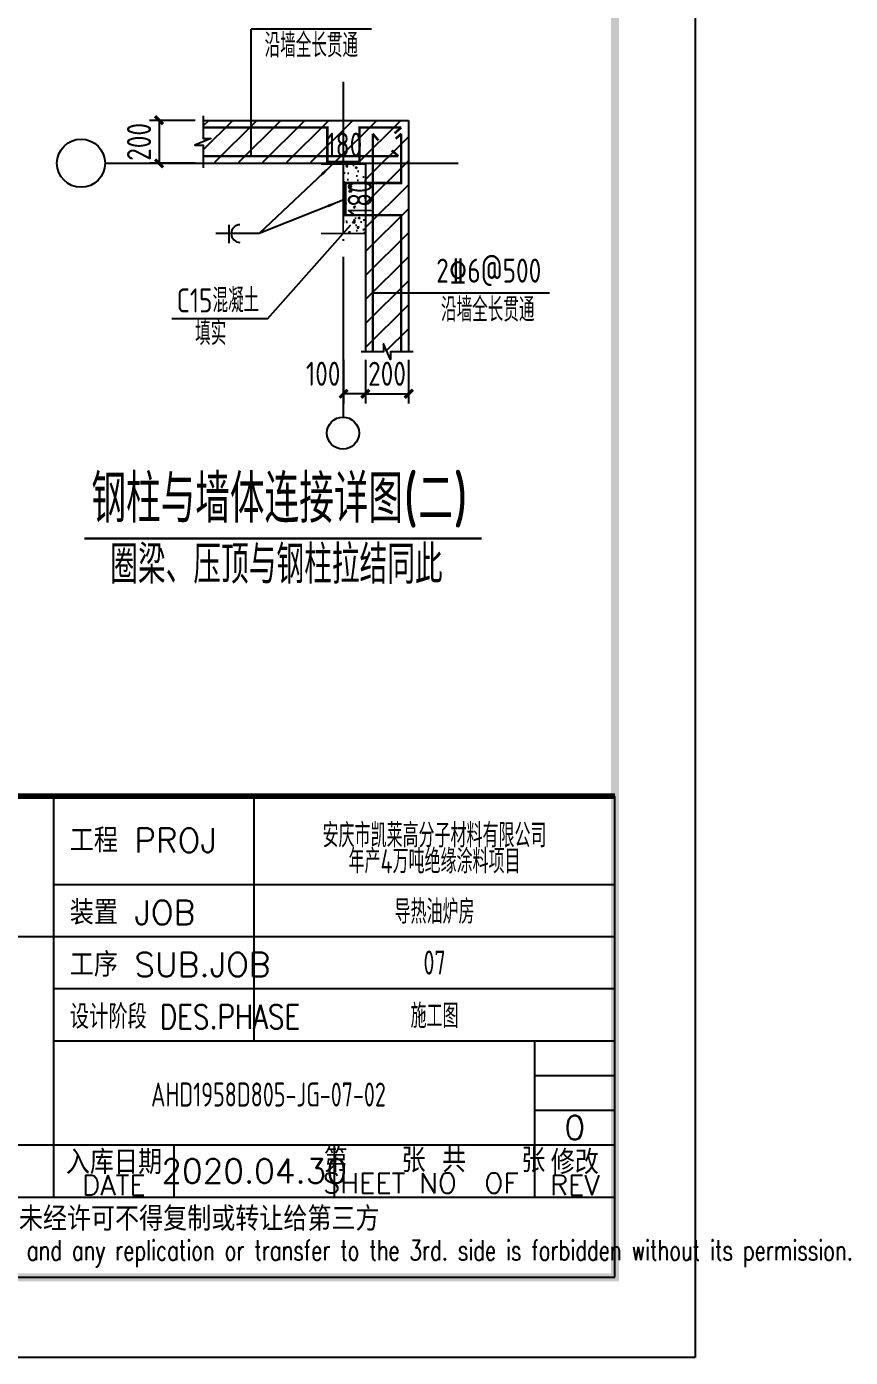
# Model space of a CAD drawing. Header units: millimetres. Extents: x 865974 to 875117, y 40174 to 44891.
# Drawn here: x 867678.6 to 867781.4, y 40173.6 to 40339.6 of the extents above; entities that cross this region are included whole.
import ezdxf
from ezdxf.enums import TextEntityAlignment as Align

# ---------------------------------------------------------------- set-up
doc = ezdxf.new("R2010")
doc.units = ezdxf.units.MM
doc.header["$LTSCALE"] = 1000
doc.header["$MEASUREMENT"] = 0
doc.linetypes.add('DOTE', pattern=[2.42, 2, -0.2, 0.02, -0.2])
for name, color, linetype in [('2', 3, 'Continuous'), ('AXIS', 3, 'Continuous'), ('DIM', 7, 'Continuous'), ('DOTE', 1, 'DOTE'), ('PUB_TEXT', 7, 'Continuous'), ('文字', 7, 'Continuous')]:
    doc.layers.add(name, color=color, linetype=linetype)
doc.styles.add('ECEC_TQ', font='txt_l.shx', dxfattribs={"bigfont": 'hztxt_l.shx'})
doc.styles.add('GBHZ', font='gbenor.shx', dxfattribs={"width": 0.9, "bigfont": 'gbcbig.shx'})
doc.styles.add('TSSD_REIN', font='tssdeng.shx', dxfattribs={"width": 0.7, "bigfont": 'tssdchn.shx'})
doc.dimstyles.new('Y10', dxfattribs={"dimscale": 0, "dimtxt": 3, "dimasz": 0.01, "dimexe": 1.2, "dimexo": 1, "dimgap": 1, "dimtad": 1, "dimdec": 0, "dimlfac": 10, "dimzin": 0, "dimdsep": 46, "dimtxsty": 'GBHZ', "dimblk1": 'DX', "dimblk2": 'DX', "dimsah": 1, "dimcen": 0.09, "dimdle": 1, "dimadec": 0, "dimazin": 0, "dimtfac": 1, "dimtdec": 0, "dimtix": 1, "dimtmove": 2, "dimatfit": 3, "dimldrblk": 'DX', "dimfxl": 0, "dimtolj": 1, "dimtzin": 0, "dimarcsym": 0})

# ---------------------------------------------------------------- blocks, each defined once
blk = doc.blocks.new('DX')
at = {"color": 0, "linetype": 'ByBlock', "const_width": 40}
blk.add_lwpolyline([(-54, -51), (46, 49)], dxfattribs=at)
blk = doc.blocks.new('*D637')
at = {"layer": 'Defpoints', "color": 0, "transparency": 16777216}
for p in [(867700.64, 40327.88), (867695.12, 40322.55), (867700.64, 40322.55)]:
    blk.add_point(p, dxfattribs=at)
at = {"layer": 'DIM', "color": 0, "lineweight": -2, "transparency": 16777216}
for p, q in [((867699.64, 40327.88), (867693.92, 40327.88)), ((867695.12, 40327.89), (867695.12, 40327.9)), ((867695.12, 40327.88), (867695.12, 40322.55)), ((867699.64, 40322.55), (867693.92, 40322.55)), ((867695.12, 40322.54), (867695.12, 40322.53))]:
    blk.add_line(p, q, dxfattribs=at)
at = {"layer": 'DIM', "color": 0, "lineweight": -2, "transparency": 16777216, "xscale": 0.01, "yscale": 0.01, "zscale": 0.01}
for p, rotation in [((867695.12, 40327.88), 270), ((867695.12, 40322.55), 90)]:
    blk.add_blockref('DX', p, dxfattribs=dict(at, rotation=rotation))
at = {"layer": 'DIM', "color": 0, "transparency": 16777216, "insert": (867692.62, 40325.21), "char_height": 3, "attachment_point": 5, "rotation": 90, "style": 'GBHZ'}
blk.add_mtext('\\A1;200', dxfattribs=at)
blk = doc.blocks.new('*D638')
at = {"layer": 'Defpoints', "color": 0, "transparency": 16777216}
for p in [(867720.89, 40299), (867726.23, 40299), (867726.23, 40293.78)]:
    blk.add_point(p, dxfattribs=at)
at = {"layer": 'DIM', "color": 0, "lineweight": -2, "transparency": 16777216}
for p, q in [((867720.89, 40298), (867720.89, 40292.58)), ((867726.23, 40298), (867726.23, 40292.58)), ((867720.88, 40293.78), (867720.87, 40293.78)), ((867720.89, 40293.78), (867726.23, 40293.78)), ((867726.24, 40293.78), (867726.25, 40293.78))]:
    blk.add_line(p, q, dxfattribs=at)
at = {"layer": 'DIM', "color": 0, "lineweight": -2, "transparency": 16777216, "xscale": 0.01, "yscale": 0.01, "zscale": 0.01}
blk.add_blockref('DX', (867720.89, 40293.78), dxfattribs=at)
at = {"layer": 'DIM', "color": 0, "lineweight": -2, "transparency": 16777216, "xscale": 0.01, "yscale": 0.01, "zscale": 0.01, "rotation": 180}
blk.add_blockref('DX', (867726.23, 40293.78), dxfattribs=at)
at = {"layer": 'DIM', "color": 0, "transparency": 16777216, "insert": (867723.56, 40296.28), "char_height": 3, "attachment_point": 5, "style": 'GBHZ'}
blk.add_mtext('\\A1;200', dxfattribs=at)
blk = doc.blocks.new('*D629')
at = {"layer": 'Defpoints', "color": 0, "transparency": 16777216}
for p in [(867718.11, 40299), (867720.89, 40299), (867718.11, 40293.78)]:
    blk.add_point(p, dxfattribs=at)
at = {"layer": 'DIM', "color": 0, "lineweight": -2, "transparency": 16777216}
for p, q in [((867718.11, 40298), (867718.11, 40292.58)), ((867720.89, 40298), (867720.89, 40292.58)), ((867720.88, 40293.78), (867718.12, 40293.78))]:
    blk.add_line(p, q, dxfattribs=at)
at = {"layer": 'DIM', "color": 0, "lineweight": -2, "transparency": 16777216, "xscale": 0.01, "yscale": 0.01, "zscale": 0.01, "rotation": 180}
blk.add_blockref('DX', (867718.11, 40293.78), dxfattribs=at)
at = {"layer": 'DIM', "color": 0, "lineweight": -2, "transparency": 16777216, "xscale": 0.01, "yscale": 0.01, "zscale": 0.01}
blk.add_blockref('DX', (867720.89, 40293.78), dxfattribs=at)
at = {"layer": 'DIM', "color": 0, "transparency": 16777216, "insert": (867715.6, 40296.28), "char_height": 3, "attachment_point": 5, "style": 'GBHZ'}
blk.add_mtext('\\A1;100', dxfattribs=at)

msp = doc.modelspace()

# ---------------------------------------------------------------- hatches: boundary and pattern name
h = msp.add_hatch()
h.set_pattern_fill('ANSI31', color=256, scale=0.666667, style=0)
h.set_pattern_definition([(45, (867382.203, 40344.027), (-1.496709, 1.496709), [])])
h.paths.add_polyline_path([(867718.115, 40327.879), (867700.639, 40327.879), (867700.639, 40325.634), (867701.56, 40325.634), (867699.602, 40324.79), (867700.639, 40324.79), (867700.639, 40322.546), (867716.909, 40322.546), (867717.073, 40322.701), (867718.115, 40322.701)])
h.paths.add_polyline_path([(867720.115, 40326.99), (867724.06, 40326.99), (867724.06, 40327.879), (867718.115, 40327.879), (867718.115, 40322.701), (867720.115, 40322.701)], flags=17)
h.paths.add_polyline_path([(867726.226, 40327.879), (867724.06, 40327.879), (867724.06, 40326.99), (867720.115, 40326.99), (867720.115, 40322.701), (867718.115, 40322.701), (867718.115, 40322.546), (867719.115, 40322.546), (867720.893, 40322.546), (867720.893, 40316.076), (867725.337, 40316.076), (867725.337, 40306.372), (867726.226, 40306.372)])
h.paths.add_polyline_path([(867725.337, 40316.076), (867720.893, 40316.076), (867720.893, 40298.999), (867723.137, 40298.999), (867723.137, 40300.036), (867723.981, 40298.078), (867723.981, 40298.999), (867726.226, 40298.999), (867726.226, 40306.372), (867725.337, 40306.372)])
h.paths.add_polyline_path([(867707.734, 40325.431), (867710.995, 40325.431), (867710.995, 40327.033), (867707.734, 40327.033)], flags=24)
h.paths.add_polyline_path([(867717.008, 40322.909), (867719.439, 40322.909), (867719.439, 40324.511), (867717.008, 40324.511)], flags=9)
h.paths.add_polyline_path([(867725.177, 40321.166), (867725.177, 40323.936), (867723.414, 40323.936), (867723.414, 40321.166)], flags=24)
h.paths.add_polyline_path([(867721.126, 40325.356), (867723.896, 40325.356), (867723.896, 40327.118), (867721.126, 40327.118)], flags=24)
h.paths.add_polyline_path([(867725.101, 40307.696), (867725.101, 40310.957), (867723.5, 40310.957), (867723.5, 40307.696)], flags=24)
h = msp.add_hatch()
h.set_pattern_fill('AR-CONC', color=256, scale=0.013333, style=0)
h.set_pattern_definition([(50, (867382.203, 40344.027), (2.429129, -0.212521), [0.254, -2.794]), (355, (867382.203, 40344.027), (-0.469904, 2.547422), [0.2032, -2.2352]), (100.451, (867382.4055, 40344.0093), (1.959233, 2.334889), [0.215867, -2.374533]), (46.1842, (867382.203, 40344.7043), (3.614387, -0.560564), [0.381, -4.191]), (96.6356, (867382.5043, 40344.6576), (3.16539, 3.299007), [0.3238, -3.5618]), (351.184, (867382.203, 40344.7043), (3.165395, 3.299), [0.3048, -3.3528]), (21, (867382.5417, 40344.535), (2.021532, -1.36354), [0.254, -2.794]), (326, (867382.5417, 40344.535), (0.824027, 2.45584), [0.2032, -2.2352]), (71.4514, (867382.7102, 40344.4214), (2.845553, 1.092305), [0.215867, -2.374533]), (37.5, (867382.2031, 40344.027), (0.0411814, 1.1274005), [0, -2.2081067, 0, -2.2690667, 0, -2.2436667]), (7.5, (867382.2031, 40344.027), (0.890929, 1.335741), [0, -1.2937067, 0, -2.1573067, 0, -0.8551333]), (327.5, (867381.4478, 40344.027), (1.8078746, -0.0763833), [0, -0.8466667, 0, -2.6416, 0, -3.5052]), (317.5, (867381.1092, 40344.027), (1.975056, 0.33902), [0, -1.100667, 0, -1.754293, 0, -2.4892])])
h.paths.add_polyline_path([(867720.893, 40320.076), (867718.382, 40320.076), (867718.382, 40316.076), (867720.893, 40316.076)])
h.paths.add_polyline_path([(867720.893, 40322.434), (867718.115, 40322.434), (867718.115, 40317.97), (867718.382, 40318.076), (867718.382, 40320.076), (867720.893, 40320.076)])
h.paths.add_polyline_path([(867720.893, 40316.076), (867718.382, 40316.076), (867718.382, 40318.076), (867718.115, 40317.97), (867718.115, 40313.768), (867720.893, 40313.768)])
h.paths.add_polyline_path([(867720.066, 40316.932), (867720.066, 40319.363), (867718.464, 40319.363), (867718.464, 40316.932)], flags=24)

# ---------------------------------------------------------------- linework, layer by layer
at = {"color": 0}
msp.add_line((867761.988, 40767.578), (867761.988, 40173.578), dxfattribs=at)
for p, q in [((867706.605, 40323.434), (867706.605, 40339.289)), ((867721.635, 40339.289), (867706.605, 40339.289)), ((867700.639, 40327.879), (867726.226, 40327.879)), ((867726.226, 40327.879), (867726.226, 40298.999)), ((867700.639, 40322.546), (867720.893, 40322.546)), ((867717.056, 40322.685), (867707.6, 40313.768)), ((867718.106, 40322.426), (867718.106, 40315.759)), ((867720.893, 40322.546), (867720.893, 40298.999)), ((867718.382, 40318.076), (867707.6, 40313.768)), ((867707.6, 40313.768), (867702.216, 40313.768)), ((867703.851, 40313.768), (867703.851, 40314.863)), ((867703.851, 40312.581), (867703.851, 40313.768)), ((867708.651, 40303.138), (867719.04, 40314.881)), ((867721.782, 40306.372), (867743.819, 40306.372)), ((867708.651, 40303.138), (867696.722, 40303.138)), ((867681.988, 40193.578), (867681.988, 40243.578)), ((867706.988, 40213.078), (867706.988, 40243.578)), ((867751.988, 40183.578), (867751.988, 40243.578)), ((867681.988, 40232.578), (867751.988, 40232.578)), ((867571.988, 40226.078), (867681.988, 40226.078)), ((867681.988, 40226.078), (867751.988, 40226.078)), ((867681.988, 40219.578), (867751.988, 40219.578)), ((867681.988, 40213.078), (867751.988, 40213.078)), ((867741.988, 40193.578), (867741.988, 40213.078)), ((867741.988, 40208.745), (867751.988, 40208.745)), ((867741.988, 40204.411), (867751.988, 40204.411)), ((867626.988, 40200.078), (867751.988, 40200.078)), ((867696.988, 40193.578), (867696.988, 40200.078)), ((867716.988, 40193.578), (867716.988, 40200.078)), ((867571.988, 40193.578), (867751.988, 40193.578)), ((867571.988, 40183.578), (867751.988, 40183.578)), ((867761.988, 40173.578), (866920.988, 40173.578))]:
    msp.add_line(p, q)
at = {"color": 0, "const_width": 1}
msp.add_lwpolyline([(867751.988, 40183.578), (866945.988, 40183.578), (866945.988, 40757.578), (867751.988, 40757.578)], close=True, dxfattribs=at)
for points in [[(867700.639, 40328.472), (867700.639, 40325.634), (867701.56, 40325.634), (867699.602, 40324.79), (867700.639, 40324.79), (867700.639, 40321.989)], [(867726.819, 40298.999), (867723.981, 40298.999), (867723.981, 40298.078), (867723.137, 40300.036), (867723.137, 40298.999), (867720.336, 40298.999)]]:
    msp.add_lwpolyline(points)
for points, const_width in [([(867715.337, 40322.434), (867720.893, 40322.434)], 0.222), ([(867718.099, 40322.385), (867718.099, 40313.768)], 0.222), ([(867715.337, 40313.768), (867720.893, 40313.768)], 0.222), ([(867751.988, 40243.578), (867571.988, 40243.578)], 0.7)]:
    msp.add_lwpolyline(points, dxfattribs=dict(const_width=const_width))
for points in [[(867717.056, 40322.685, 0, 0.356, 0), (867715.444, 40321.164, 0.356, 0.356, 0)], [(867718.382, 40318.076, 0, 0.356, 0), (867716.212, 40317.21, 0.356, 0.356, 0)]]:
    msp.add_lwpolyline(points, format="xyseb")
for centre, radius in [((867685.384, 40322.546), 3), ((867718.067, 40288.884), 2)]:
    msp.add_circle(centre, radius)
msp.add_arc((867705.213, 40313.768), 1.095, 90, 270)
at = {"layer": '2', "color": 1, "const_width": 0.3}
for points in [[(867725.337, 40326.99), (867720.115, 40326.99), (867720.115, 40322.701), (867716.115, 40322.701), (867716.115, 40326.99), (867700.639, 40326.99)], [(867725.337, 40326.99), (867724.499, 40326.282)], [(867725.337, 40326.221), (867725.337, 40320.076), (867718.382, 40320.076), (867718.382, 40316.076), (867725.337, 40316.076), (867725.337, 40298.999)], [(867721.782, 40298.999), (867721.782, 40326.221)], [(867721.782, 40326.221), (867722.49, 40325.383)], [(867725.337, 40326.221), (867724.643, 40325.598)], [(867724.974, 40323.434), (867724.136, 40324.143)], [(867700.639, 40323.434), (867724.974, 40323.434)]]:
    msp.add_lwpolyline(points, dxfattribs=at)
at = {"layer": 'DOTE', "linetype": 'DOTE', "ltscale": 0.01}
for p, q in [((867718.115, 40290.883), (867718.115, 40332.697)), ((867688.381, 40322.546), (867732.432, 40322.546))]:
    msp.add_line(p, q, dxfattribs=at)
at = {"layer": '文字', "color": 6, "const_width": 0.32}
msp.add_lwpolyline([(867685.814, 40275.732), (867735.349, 40275.732)], dxfattribs=at)

# ---------------------------------------------------------------- texts
at = {"style": 'ECEC_TQ'}
for s, p in [('工程 PROJ', (867683.988, 40236.578)), ('装置 JOB', (867683.988, 40227.578)), ('工序 SUB.JOB', (867683.988, 40221.078))]:
    msp.add_text(s, height=3, dxfattribs=at).set_placement(p)
at = {"style": 'ECEC_TQ', "width": 0.8}
msp.add_text('设计阶段 DES.PHASE', height=3, dxfattribs=at).set_placement((867683.988, 40214.578))
at = {"style": 'ECEC_TQ'}
for s, height, p in [('入库日期', 3, (867689.488, 40198.078)), ('第   张 共   张', 3, (867729.488, 40198.328)), ('修改', 3, (867746.988, 40198.078)), ('DATE', 2.5, (867689.488, 40195.078)), ('SHEET NO  OF  ', 2.5, (867729.488, 40195.328)), ('REV', 2.5, (867746.988, 40195.078)), ('本文件专有权属安徽华东化工医药工程有限责任公司所有,未经许可不得复制或转让给第三方', 3, (867661.988, 40190.578))]:
    msp.add_text(s, height=height, dxfattribs=at).set_placement(p, align=Align.MIDDLE)
at = {"style": 'ECEC_TQ', "width": 0.72}
msp.add_text('The proprietary right of this document belongs to Anhui Huadong Chemical And Medical Engineering  Co.,Ltd.  and any replication or transfer to the 3rd. side is forbidden without its permission. ', height=2.5, dxfattribs=at).set_placement((867661.988, 40186.578), align=Align.MIDDLE)
at = {"style": 'ECEC_TQ'}
for tag, text, p in [('0', '0', (867746.988, 40202.245)), ('2020.04.30', ' ', (867706.988, 40196.828))]:
    msp.add_attdef(tag, text=text, height=3, dxfattribs=at).set_placement(p, align=Align.MIDDLE)
at = {"layer": '2', "color": 7, "style": 'GBHZ', "width": 0.9}
for s, p in [('沿墙全长贯通', (867708.286, 40335.757)), ('180', (867716.001, 40323.362)), ('2%%1326@500', (867729.695, 40307.647)), ('C15混凝土', (867697.308, 40303.929)), ('沿墙全长贯通', (867730.294, 40302.78)), ('填实', (867699.622, 40299.85))]:
    msp.add_text(s, height=3, dxfattribs=at).set_placement(p)
msp.add_text('180', height=3, rotation=90, dxfattribs=at).set_placement((867721.657, 40315.947))
at = {"layer": 'AXIS', "style": 'TSSD_REIN', "width": 0.7}
for s, p in [('安庆市凯莱高分子材料有限公司', (867729.488, 40238.854)), ('年产4万吨绝缘涂料项目', (867729.488, 40235.623)), ('导热油炉房', (867729.488, 40229.328)), ('07', (867729.488, 40222.828)), ('施工图', (867729.488, 40216.328)), ('AHD1958D805-JG-07-02', (867708.766, 40206.371))]:
    msp.add_text(s, height=3, dxfattribs=at).set_placement(p, align=Align.MIDDLE)
at = {"layer": 'PUB_TEXT', "style": 'GBHZ'}
for s, height, p in [('钢柱与墙体连接详图(二)', 6, (867686.678, 40277.683)), ('圈梁、压顶与钢柱拉结同此', 4.8, (867689.027, 40270.083))]:
    msp.add_text(s, height=height, dxfattribs=at).set_placement(p)

# ---------------------------------------------------------------- dimensions: what is measured, and where the dimension line sits
at = {"layer": 'DIM'}
dim = msp.add_linear_dim(base=(867695.123, 40322.546), p1=(867700.639, 40327.879), p2=(867700.639, 40322.546), angle=90, text='200', dimstyle='Y10', override={"dimscale": 1}, dxfattribs=at)
dim.commit()
dim.dimension.update_dxf_attribs({"geometry": '*D637', "text_midpoint": (867692.623, 40325.212)})
dim = msp.add_linear_dim(base=(867718.115, 40293.779), p1=(867720.893, 40298.999), p2=(867718.115, 40298.999), angle=180, text='100', dimstyle='Y10', override={"dimscale": 1}, dxfattribs=at)
dim.commit()
dim.dimension.update_dxf_attribs({"geometry": '*D629', "text_midpoint": (867715.603, 40296.279), "dimtype": 160})
dim = msp.add_linear_dim(base=(867726.226, 40293.779), p1=(867720.893, 40298.999), p2=(867726.226, 40298.999), text='200', dimstyle='Y10', override={"dimscale": 1}, dxfattribs=at)
dim.commit()
dim.dimension.update_dxf_attribs({"geometry": '*D638', "text_midpoint": (867723.559, 40296.279)})

doc.saveas('drawing.dxf')
